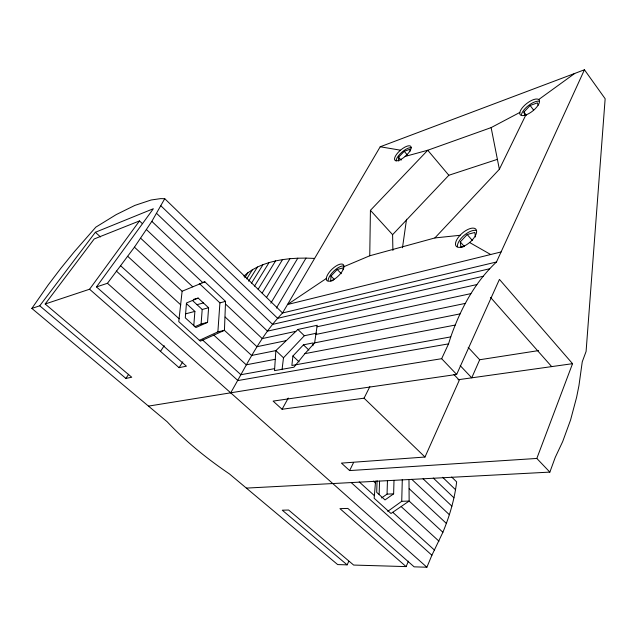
<?xml version="1.0" encoding="UTF-8"?>
<svg xmlns="http://www.w3.org/2000/svg" width="637" height="637" viewBox="0 0 637 637"><rect width="100%" height="100%" fill="white"/><g stroke="black" fill="none" stroke-linecap="round" stroke-linejoin="round"><path stroke-width="0.96" d="M408.978 479.422L409.145 501.064L442.898 532.261L431.894 555.241L426.894 567.225L414.146 566.842L347.85 508.43L339.951 508.644L406.095 566.604L408.436 561.157M343.98 266.656L369.747 255.779L370.431 210.337L427.746 150.244L491.127 127.607L519.832 112.446M282.04 369.675L283.489 357.795L275.869 350.613L274.515 370.646L293.92 367.199L304.916 353.646L314.622 342.889L317.218 325.268L297.869 329.464L275.869 350.613L251.599 355.454L224.439 330.348L225.554 301.365L204.851 281.841L202.064 282.669M387.734 511.376L401.732 501.303L402.297 479.502M377.064 480.632L376.698 492.345L385.027 499.918L393.626 493.85L394 480.378M381.587 497.951L387.057 494.113L387.447 480.72M379.142 494.423L379.556 481.134M401.732 501.303L409.145 501.064L390.991 513.478L374.158 498.261L375.567 481.15M343.112 269.547L343.2 267.874L337.236 269.483L331.001 276.044L330.651 281.092L333.215 280.431M199.285 340.381L217.878 331.885L219.916 302.87L199.277 283.497M198.179 298.076L186.458 302.997L185.295 317.839L195.949 327.529L207.535 322.378L208.602 307.759L198.179 298.076L193.624 299.342M194.882 326.741L201.109 323.978L202.192 309.463L192.454 300.457M193.783 325.794L194.882 311.397L186.482 303.674M312.91 345.724L313.149 342.905L303.443 344.848L292.916 356.003L291.865 365.479L450.757 336.901C460.471 309.144 474.78 282.263 496.478 261.998L584.447 69.775L605.15 98.743L586.088 351.457L582.258 361.792L578.945 385.624L576.612 397.281L570.585 419.934L562.71 441.521L555.241 457.398L549.858 472.113L246.368 488.101M224.009 330.181L224.439 330.348L200.368 341.153L178.758 321.621L182.118 291.236L134.439 247.164L151.837 221.365L164.744 198.696L282.549 312.982L496.478 261.998M442.898 532.261C449.547 516.121 454.595 499.225 456.641 481.859L451.673 477.041M402.473 247.777L406.541 219.239M148.485 406.111L441.656 358.695L448.544 343.869L450.757 336.901M549.858 472.113L536.824 458.449L572.544 363.679L499.432 279.388L456.665 374.429L273.106 401.103L282.087 409.257L364.061 398.181L424.99 457.032L459.317 380.178L453.87 374.476M538.56 350.597L479.685 359.746L471.746 377.829L460.177 365.598M164.744 198.696L160.556 198.64L151.16 199.986L134.805 205.425L116.197 214.613L95.837 227.146L74.362 251.679L60.913 268.225L48.301 284.787L31.85 308.419L167.157 421.758C185.733 441.552 207.001 458.688 229.431 473.92L337.674 564.581L347.133 564.86L348.789 561.293M369.747 255.779L434.888 237.935L499.36 169.291L525.971 114.7M424.99 457.032L341.424 463.115L349.633 470.576L353.567 462.542M364.061 398.181L369.85 386.659M282.087 409.257L288.282 398.037M584.447 69.775L380.209 146.773L282.549 312.982C260.31 336.081 246.559 365.375 230.69 392.822M276.37 308.077L306.015 258.104L314.606 258.423M270.805 303.204L297.79 258.2L306.015 258.104M266.433 297.598L289.954 258.702L297.79 258.2M262.173 293.02L282.541 259.617L289.954 258.702M258.168 289.238L275.566 260.915L282.541 259.617M254.513 286.117L269.053 262.587L275.566 260.915M251.527 283.115L263.017 264.634L269.053 262.587M248.629 281.188L257.467 267.022L263.017 264.634M246.67 278.926L252.419 269.746L257.467 267.022M244.759 277.756L247.889 272.779L252.419 269.746M31.85 308.419L39.733 305.8L125.895 378.418L131.732 377.239L45.179 303.992L89.578 289.23L179.085 367.668L182.795 361.824M160.492 351.377L164.219 345.684M125.895 378.418L128.65 374.277M179.085 367.668L186.418 366.187L96.474 286.929L107.454 283.282L134.439 247.164M96.474 286.929L153.358 208.721L95.375 232.274L39.733 305.8M89.578 289.23L139.495 220.928L142.385 223.651M45.179 303.992L94.22 238.947L139.495 220.928M463.808 246.591L460.933 247.331L460.288 241.893L467.192 234.504L474.836 232.449L475.473 236.948M392.894 250.476L392.599 234.679L448.838 175.263L497.473 159.33M283.489 357.795L304.343 335.731L316.661 333.159M524.769 115.249L523.925 112.056L530.119 105.495L537.437 102.836L538.13 105.193M398.706 161.081L398.587 157.228L404.24 151.327L410.077 149.201L410.172 151.112M243.867 276.116L247.889 272.779M538.703 99.547L574.733 73.438M326.303 278.496L287.526 304.51L501.072 251.957M182.118 291.236L204.851 281.841M405.156 156.423L427.746 150.244L448.838 175.263M197.008 304.677L203.41 302.933M219.916 302.87L225.554 301.365M185.431 313.898L194.882 311.397M202.192 309.463L208.602 307.759M201.109 323.978L207.535 322.378M217.878 331.885L224.439 330.348M489.686 268.742L277.66 318.317L160.954 205.862M483.141 276.275L272.636 324.376L156.654 213.427M476.866 284.564L267.492 331.136L151.837 221.365M295.831 331.351L262.253 338.589L225.49 303.984M316.947 326.797L470.902 293.617M285.663 340.739L256.95 346.703L225.164 317.051M315.57 334.521L465.273 303.403M314.622 342.889L460.025 313.898M274.969 359.348L246.24 364.81L213.849 335.158M304.916 353.646L455.176 325.077M274.515 368.664L240.897 374.715L202.709 340.126M448.544 343.869L237.927 380.56L116.3 271.028M458.011 379.756L572.544 363.679M434.888 237.935L460.049 235.292M349.633 470.576L536.824 458.449M387.057 494.113L393.626 493.85M406.095 566.604L353.646 565.059L288.633 510.03L282.271 510.197L347.133 564.86M380.209 146.773L400.49 150.189M469.612 242.514L490.681 254.513M107.454 283.282L426.894 567.225M351.353 482.711L431.894 555.241M120.536 265.677L179.172 318.803M359.188 481.883L374.452 495.705M392.79 512.323L434.593 550.193M95.375 232.274L100.479 236.932M127.703 256.313L180.836 304.948M373.322 481.11L375.472 483.085M401.23 506.654L438.973 541.195M140.713 238.27L192.788 286.849M409.233 488.77L446.37 523.423M146.518 229.654L202.853 282.677M411.789 479.343L449.372 514.712M423.079 478.809L451.896 506.168M292.916 356.003L299.111 361.88M433.256 478.021L453.95 497.823M442.651 477.296L455.535 489.71M303.443 344.848L308.905 350.103M297.869 329.464L304.343 335.731M331.001 276.044L334.417 279.547M337.236 269.483L341.313 273.695M441.656 358.695L456.665 374.429M468.179 347.356L479.685 359.746M370.431 210.337L392.599 234.679M490.53 297.399L551.674 366.609M460.288 241.893L464.158 246.328M467.192 234.504L472.32 240.436M398.587 157.228L401.143 160.182M404.24 151.327L407.417 155.03M523.925 112.056L526.297 115.146M530.119 105.495L533.655 110.137M491.127 127.607L499.36 169.291M521.456 114.564A11.984 4.817 -38.1 0 1 528.614 105.416A11.984 4.817 -38.1 0 1 538.99 101.187M396.103 160.922A10.526 3.902 -41.2 0 1 402.082 152.028A10.526 3.902 -41.2 0 1 411.494 147.72M457.398 246.686A13.003 5.956 -40.8 0 1 464.365 235.149A13.003 5.956 -40.8 0 1 476.572 230.586M328.127 280.36A11.442 4.658 -44 0 1 333.931 270.956A11.442 4.658 -44 0 1 343.423 265.884M526.003 114.907A11.999 4.793 -38.2 0 0 539.412 100.582A11.999 4.793 -38.2 0 0 523.487 106.459A11.999 4.793 -38.2 0 0 526.003 114.907M400.928 159.385A10.534 3.886 -41.2 0 0 410.801 146.414A10.534 3.886 -41.2 0 0 396.763 154.098A10.534 3.886 -41.2 0 0 400.928 159.385M464.277 246.001A13.019 5.94 -40.9 0 0 475.99 229.328A13.019 5.94 -40.9 0 0 457.915 237.904A13.019 5.94 -40.9 0 0 464.277 246.001M332.546 280.192A11.458 4.642 -44 0 0 343.757 265.239A11.458 4.642 -44 0 0 329.106 272.461A11.458 4.642 -44 0 0 332.546 280.192"/></g></svg>
